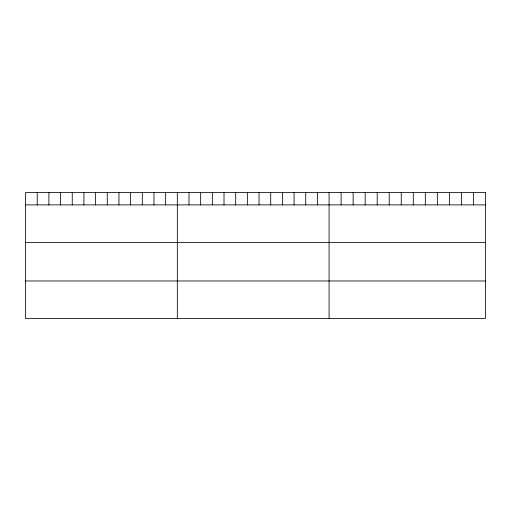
<?xml version="1.0" encoding="UTF-8"?>
<svg xmlns="http://www.w3.org/2000/svg" width="511" height="511" viewBox="0 0 511 511"><rect width="100%" height="100%" fill="white"/><g stroke="black" fill="none" stroke-linecap="round" stroke-linejoin="round"><path stroke-width="0.77" d="M25.55 204.892L485.45 204.892M25.55 242.367L485.45 242.367M25.55 280.973L485.45 280.973M473.422 192.551L473.422 204.892M461.395 192.551L461.395 204.892M449.367 192.551L449.367 204.892M437.339 192.551L437.339 204.892M425.312 192.551L425.312 204.892M413.284 192.551L413.284 204.892M401.25 192.551L401.25 204.892M389.222 192.551L389.222 204.892M377.195 192.551L377.195 204.892M365.167 192.551L365.167 204.892M353.139 192.551L353.139 204.892M341.112 192.551L341.112 204.892M329.084 192.551L329.084 318.449M317.408 192.551L317.408 204.892M305.738 192.551L305.738 204.892M294.061 192.551L294.061 204.892M282.385 192.551L282.385 204.892M270.715 192.551L270.715 204.892M259.039 192.551L259.039 204.892M247.362 192.551L247.362 204.892M235.686 192.551L235.686 204.892M224.016 192.551L224.016 204.892M212.34 192.551L212.34 204.892M200.663 192.551L200.663 204.892M188.993 192.551L188.993 204.892M177.317 192.551L177.317 318.449M165.641 192.551L165.641 204.892M153.971 192.551L153.971 204.892M142.294 192.551L142.294 204.892M130.618 192.551L130.618 204.892M118.948 192.551L118.948 204.892M107.272 192.551L107.272 204.892M95.595 192.551L95.595 204.892M83.919 192.551L83.919 204.892M72.249 192.551L72.249 204.892M60.573 192.551L60.573 204.892M48.896 192.551L48.896 204.892M37.226 192.551L37.226 204.892M485.45 192.551L25.55 192.551L25.55 318.449L485.45 318.449L485.45 192.551"/></g></svg>
